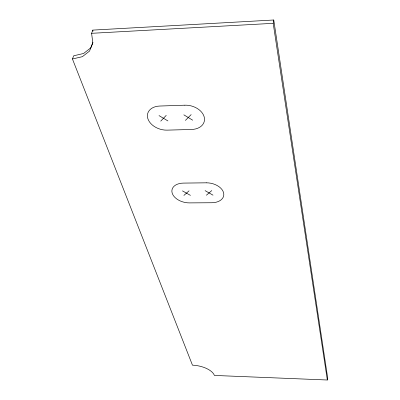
<?xml version="1.0" encoding="UTF-8"?>
<svg xmlns="http://www.w3.org/2000/svg" width="400" height="400" viewBox="0 0 400 400"><rect width="100%" height="100%" fill="white"/><g stroke="black" fill="none" stroke-linecap="round" stroke-linejoin="round"><path stroke-width="0.6" d="M327.345 380L327.555 377.155L273.755 20L92.81 30.1L91.6 33.31L92.825 42.895L89.55 51.07L82.385 56.675L72.445 58.98L192.46 365.17A18.715 8.93 10.3 0 1 214.395 375.44L327.345 380L273.195 23.33L273.755 20M72.445 58.98L73.68 55.795L83.59 53.485L90.74 47.87L92.925 42.415M160.725 121.145L166.25 115.365M185.385 120.42L191.17 114.595M183.885 195.435L189.075 190.81M206.37 195.24L211.78 190.58M91.6 33.31L273.195 23.33M182.46 190.875L190.46 195.38M205.08 190.645L213.03 195.18M158.995 115.595L167.935 120.935M183.815 114.82L192.69 120.2M92.81 30.1L92.96 31.3M184.865 105.19L159.72 106.04A16.44 11.59 16.6 0 0 147.82 118.56A16.44 11.59 16.6 0 0 167.12 130.135L191.565 129.475A16.5 11.785 14.8 0 0 204.17 116.85A16.5 11.785 14.8 0 0 184.865 105.19M206.28 182.82L183.385 183.1A14.83 9.565 13 0 0 172.19 193.135A14.83 9.565 13 0 0 189.465 202.895L211.775 202.74A14.905 9.695 11.7 0 0 223.555 192.64A14.905 9.695 11.7 0 0 206.28 182.82"/></g></svg>
